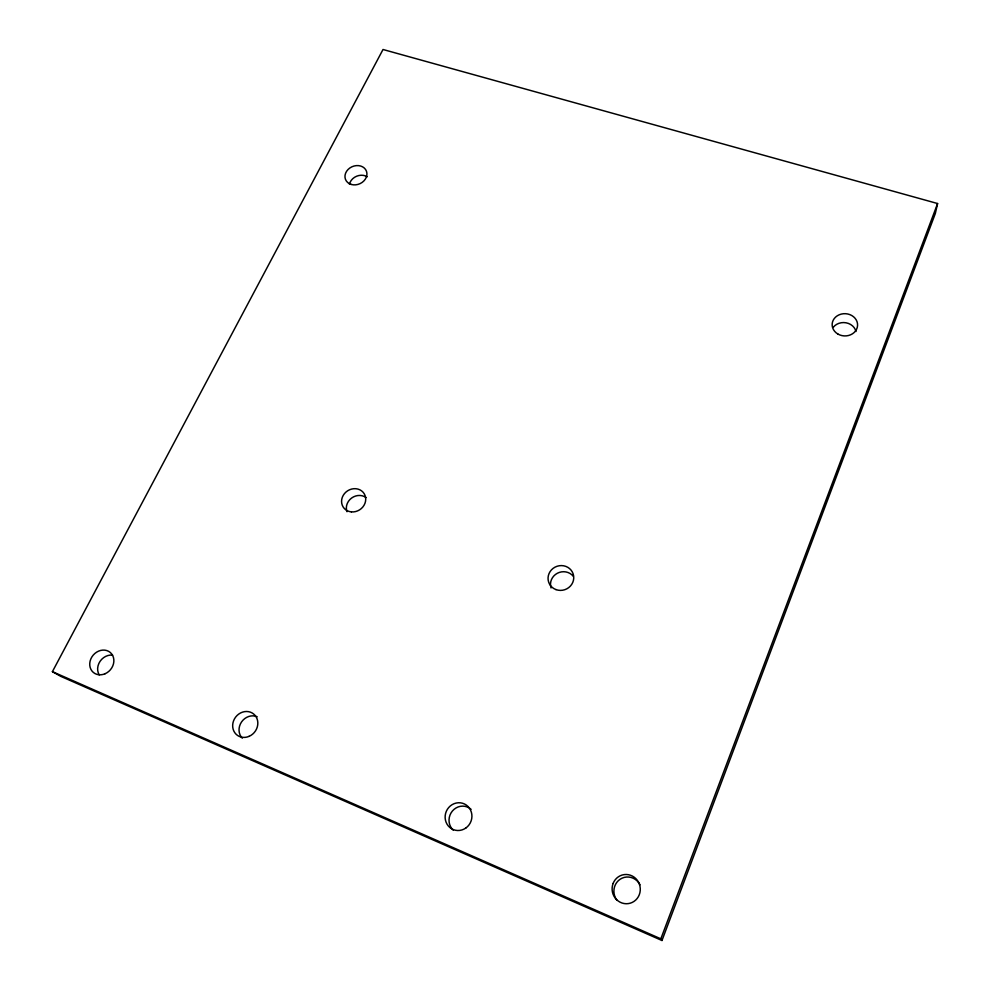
<?xml version="1.0" encoding="UTF-8"?>
<svg xmlns="http://www.w3.org/2000/svg" width="990" height="990" viewBox="0 0 990 990"><rect width="100%" height="100%" fill="white"/><g stroke="black" fill="none" stroke-linecap="round" stroke-linejoin="round"><path stroke-width="1.49" d="M937.592 203.532L935.327 213.518L661.976 940.5L60.761 676.356L52.408 671.653L383.019 49.5L937.592 203.532L660.837 938.817L661.976 940.5M52.408 671.653L660.837 938.817M551.046 587.949A12.759 12.202 -20.6 0 1 573.247 576.242M616.832 900.133A14.466 13.872 78 0 1 620.161 879.219A14.466 13.872 78 0 1 640.01 884.775M833.221 327.344A12.561 11.026 2.7 0 1 846.091 322.802A12.561 11.026 2.7 0 1 855.979 331.526M349.47 184.239A11.138 9.294 -22.9 0 1 367.228 176.789M99.235 674.858A12.932 11.187 -49.9 0 1 100.064 661.332A12.932 11.187 -49.9 0 1 112.575 655.12M346.995 511.706A12.301 11.138 -34.2 0 1 351.574 498.069A12.301 11.138 -34.2 0 1 366.065 497.574M453.371 830.301A13.798 13.155 -69 0 1 452.418 810.996A13.798 13.155 -69 0 1 471.067 809.313M242.278 738.181A13.266 11.967 -53.6 0 1 241.597 721.883A13.266 11.967 -53.6 0 1 257.177 716.748M555.972 589.595A12.919 12.326 -20.6 0 0 573.643 576.007A12.919 12.326 -20.6 0 0 553.088 568.384A12.919 12.326 -20.6 0 0 555.972 589.595M613.119 883.439A14.652 14.07 78.3 0 0 628.192 903.623A14.652 14.07 78.3 0 0 637.275 880.259A14.652 14.07 78.3 0 0 613.119 883.439M105.002 673.782A13.093 11.298 -49.7 0 0 110.286 652.484A13.093 11.298 -49.7 0 0 90.115 661.085A13.093 11.298 -49.7 0 0 105.002 673.782M837.849 334.014A12.721 11.125 2.5 0 0 857.563 325.611A12.721 11.125 2.5 0 0 839.198 314.783A12.721 11.125 2.5 0 0 837.849 334.014M351.19 184.425A11.261 9.355 -22.9 0 0 366.906 173.225A11.261 9.355 -22.9 0 0 349.755 168.04A11.261 9.355 -22.9 0 0 351.19 184.425M351.413 511.892A12.449 11.249 -34.1 0 0 365.05 495.446A12.449 11.249 -34.1 0 0 344.483 493.577A12.449 11.249 -34.1 0 0 351.413 511.892M465.845 828.011A13.984 13.316 -68.3 0 0 464.595 804.041A13.984 13.316 -68.3 0 0 445.141 817.864A13.984 13.316 -68.3 0 0 465.845 828.011M249.059 736.362A13.427 12.103 -53.3 0 0 253.725 714.05A13.427 12.103 -53.3 0 0 232.947 722.948A13.427 12.103 -53.3 0 0 249.059 736.362"/></g></svg>
